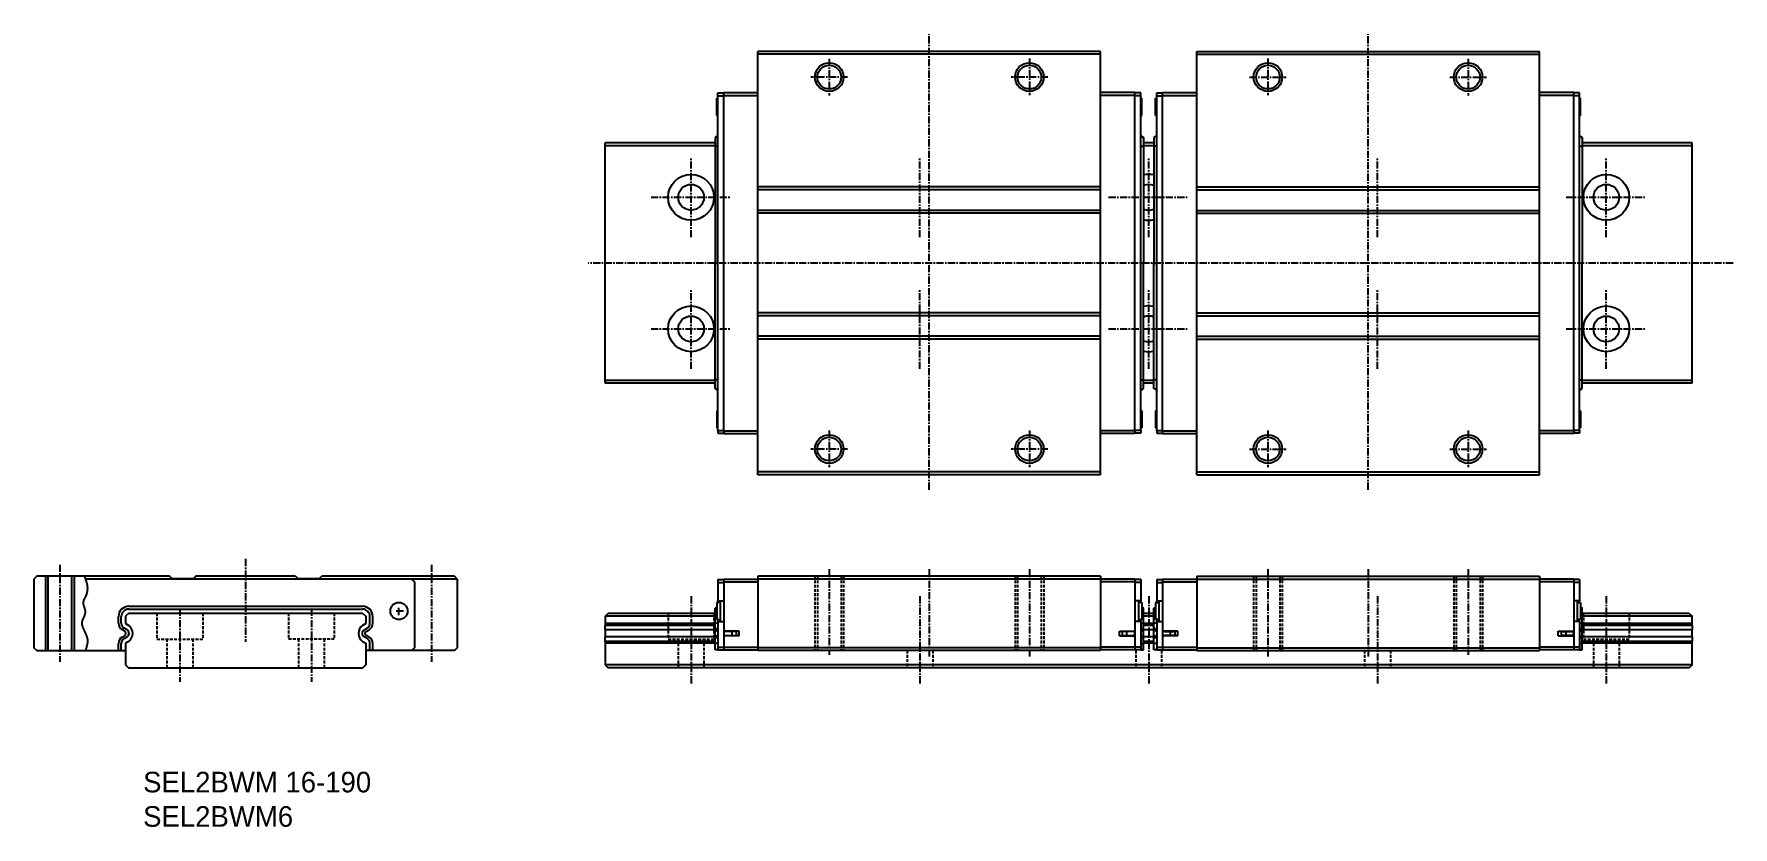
# Model space of a CAD drawing. Extents: x -10 to 287, y -1 to 137.
import ezdxf

# ---------------------------------------------------------------- set-up
doc = ezdxf.new("R2010")
doc.units = 0
doc.linetypes.add('CENTER', pattern=[2, 1.25, -0.25, 0.25, -0.25])
doc.linetypes.add('DASHED', pattern=[0.75, 0.5, -0.25])
doc.layers.get('0').update_dxf_attribs({"linetype": 'CONTINUOUS'})
doc.layers.add('CENTER', color=1, linetype='CENTER')

msp = doc.modelspace()

# ---------------------------------------------------------------- linework, layer by layer
at = {"color": 7, "linetype": 'CONTINUOUS'}
for p, q in [((116.7, 60.21), (116.7, 134.21)), ((176.6, 134.21), (116.7, 134.21)), ((176.6, 133.71), (116.7, 133.71)), ((176.6, 60.21), (176.6, 134.21)), ((193.4, 134.21), (253.3, 134.21)), ((193.4, 60.21), (193.4, 134.21)), ((193.4, 133.71), (253.3, 133.71)), ((253.3, 60.21), (253.3, 134.21)), ((109.5, 123.01), (109.5, 126.01)), ((109.7, 126.01), (109.5, 126.01)), ((109.7, 126.46), (109.7, 126.96)), ((109.7, 126.96), (110.7, 126.96)), ((109.7, 67.96), (109.7, 126.46)), ((109.7, 126.46), (110.7, 126.46)), ((110.7, 127.01), (116.7, 127.01)), ((110.7, 126.51), (110.7, 127.01)), ((110.7, 67.91), (110.7, 126.51)), ((110.7, 126.51), (116.7, 126.51)), ((182.6, 127.01), (176.6, 127.01)), ((182.6, 126.51), (176.6, 126.51)), ((182.6, 126.51), (182.6, 127.01)), ((183.6, 126.96), (182.6, 126.96)), ((182.6, 67.91), (182.6, 126.51)), ((183.6, 126.46), (182.6, 126.46)), ((183.6, 126.46), (183.6, 126.96)), ((183.6, 67.96), (183.6, 126.46)), ((183.8, 126.01), (183.6, 126.01)), ((183.8, 123.01), (183.8, 126.01)), ((186.2, 123.01), (186.2, 126.01)), ((186.2, 126.01), (186.4, 126.01)), ((186.4, 126.46), (186.4, 126.96)), ((186.4, 126.96), (187.4, 126.96)), ((186.4, 67.96), (186.4, 126.46)), ((186.4, 126.46), (187.4, 126.46)), ((187.4, 126.51), (187.4, 127.01)), ((187.4, 127.01), (193.4, 127.01)), ((187.4, 67.91), (187.4, 126.51)), ((187.4, 126.51), (193.4, 126.51)), ((259.3, 127.01), (253.3, 127.01)), ((259.3, 126.51), (253.3, 126.51)), ((259.3, 126.51), (259.3, 127.01)), ((260.3, 126.96), (259.3, 126.96)), ((259.3, 67.91), (259.3, 126.51)), ((260.3, 126.46), (259.3, 126.46)), ((260.3, 126.46), (260.3, 126.96)), ((260.3, 67.96), (260.3, 126.46)), ((260.3, 126.01), (260.5, 126.01)), ((260.5, 123.01), (260.5, 126.01)), ((109.5, 123.01), (109.7, 123.01)), ((183.6, 123.01), (183.8, 123.01)), ((186.4, 123.01), (186.2, 123.01)), ((260.5, 123.01), (260.3, 123.01)), ((109.7, 119.44), (109.2, 119.14)), ((109.2, 119.14), (109.2, 117.64)), ((183.6, 119.44), (184.1, 119.14)), ((184.1, 119.14), (184.1, 117.64)), ((186.4, 119.44), (185.9, 119.14)), ((185.9, 119.14), (185.9, 117.64)), ((260.3, 119.44), (260.8, 119.14)), ((260.8, 119.14), (260.8, 117.64)), ((90, 117.71), (90, 118.21)), ((90, 76.21), (90, 118.21)), ((109.2, 118.21), (90, 118.21)), ((109.2, 117.71), (90, 117.71)), ((109.2, 117.64), (109.2, 97.21)), ((109.7, 117.64), (109.2, 117.64)), ((183.6, 117.64), (184.1, 117.64)), ((185.9, 118.21), (184.1, 118.21)), ((185.9, 117.71), (184.1, 117.71)), ((184.1, 117.64), (184.1, 97.21)), ((185.9, 117.64), (185.9, 97.21)), ((186.4, 117.64), (185.9, 117.64)), ((260.3, 117.64), (260.8, 117.64)), ((280, 118.21), (260.8, 118.21)), ((280, 117.71), (260.8, 117.71)), ((260.8, 117.64), (260.8, 97.21)), ((280, 76.21), (280, 118.21)), ((176.6, 110.51), (116.7, 110.51)), ((176.6, 110.01), (116.7, 110.01)), ((193.4, 110.51), (253.3, 110.51)), ((193.4, 110.01), (253.3, 110.01)), ((176.6, 106.41), (116.7, 106.41)), ((176.6, 105.91), (116.7, 105.91)), ((193.4, 106.41), (253.3, 106.41)), ((193.4, 105.91), (253.3, 105.91)), ((109.2, 76.78), (109.2, 97.21)), ((109.2, 97.21), (109.7, 97.21)), ((184.1, 97.21), (183.6, 97.21)), ((184.1, 76.78), (184.1, 97.21)), ((185.9, 76.78), (185.9, 97.21)), ((185.9, 97.21), (186.4, 97.21)), ((260.8, 97.21), (260.3, 97.21)), ((260.8, 76.78), (260.8, 97.21)), ((176.6, 88.51), (116.7, 88.51)), ((176.6, 88.01), (116.7, 88.01)), ((193.4, 88.51), (253.3, 88.51)), ((193.4, 88.01), (253.3, 88.01)), ((176.6, 84.41), (116.7, 84.41)), ((176.6, 83.91), (116.7, 83.91)), ((193.4, 84.41), (253.3, 84.41)), ((193.4, 83.91), (253.3, 83.91)), ((90, 76.71), (90, 76.21)), ((109.2, 76.71), (90, 76.71)), ((109.2, 76.21), (90, 76.21)), ((109.7, 76.78), (109.2, 76.78)), ((109.2, 75.28), (109.2, 76.78)), ((109.7, 74.98), (109.2, 75.28)), ((183.6, 76.78), (184.1, 76.78)), ((183.6, 74.98), (184.1, 75.28)), ((184.1, 75.28), (184.1, 76.78)), ((185.9, 76.71), (184.1, 76.71)), ((185.9, 76.21), (184.1, 76.21)), ((185.9, 75.28), (185.9, 76.78)), ((186.4, 76.78), (185.9, 76.78)), ((186.4, 74.98), (185.9, 75.28)), ((260.3, 76.78), (260.8, 76.78)), ((260.3, 74.98), (260.8, 75.28)), ((260.8, 75.28), (260.8, 76.78)), ((280, 76.71), (260.8, 76.71)), ((280, 76.21), (260.8, 76.21)), ((280, 76.21), (280, 76.71)), ((109.7, 71.41), (109.5, 71.41)), ((109.5, 71.41), (109.5, 68.41)), ((183.8, 71.41), (183.6, 71.41)), ((183.8, 71.41), (183.8, 68.41)), ((186.2, 71.41), (186.2, 68.41)), ((186.2, 71.41), (186.4, 71.41)), ((260.3, 71.41), (260.5, 71.41)), ((260.5, 71.41), (260.5, 68.41)), ((109.5, 68.41), (109.7, 68.41)), ((183.6, 68.41), (183.8, 68.41)), ((186.4, 68.41), (186.2, 68.41)), ((260.5, 68.41), (260.3, 68.41)), ((109.7, 67.96), (109.7, 67.46)), ((109.7, 67.96), (110.7, 67.96)), ((109.7, 67.46), (110.7, 67.46)), ((110.7, 67.91), (116.7, 67.91)), ((110.7, 67.91), (110.7, 67.41)), ((110.7, 67.41), (116.7, 67.41)), ((182.6, 67.91), (176.6, 67.91)), ((182.6, 67.41), (176.6, 67.41)), ((183.6, 67.96), (182.6, 67.96)), ((182.6, 67.91), (182.6, 67.41)), ((183.6, 67.46), (182.6, 67.46)), ((183.6, 67.96), (183.6, 67.46)), ((186.4, 67.96), (186.4, 67.46)), ((186.4, 67.96), (187.4, 67.96)), ((186.4, 67.46), (187.4, 67.46)), ((187.4, 67.91), (193.4, 67.91)), ((187.4, 67.91), (187.4, 67.41)), ((187.4, 67.41), (193.4, 67.41)), ((259.3, 67.91), (253.3, 67.91)), ((259.3, 67.41), (253.3, 67.41)), ((260.3, 67.96), (259.3, 67.96)), ((259.3, 67.91), (259.3, 67.41)), ((260.3, 67.46), (259.3, 67.46)), ((260.3, 67.96), (260.3, 67.46)), ((176.6, 60.71), (116.7, 60.71)), ((176.6, 60.21), (116.7, 60.21)), ((193.4, 60.71), (253.3, 60.71)), ((193.4, 60.21), (253.3, 60.21)), ((-9.37, 42.5), (-9.87, 42)), ((-9.87, 42), (-9.87, 30)), ((13.83, 42.5), (-9.37, 42.5)), ((-7.44, 42.5), (-7.44, 29.5)), ((-3.3, 42.5), (-3.3, 29.5)), ((64.13, 42), (-0.89, 42)), ((14.33, 42.05), (13.83, 42.5)), ((17.93, 42.05), (14.33, 42.05)), ((18.43, 42.5), (17.93, 42.05)), ((35.83, 42.5), (18.43, 42.5)), ((35.83, 42.5), (36.33, 42.05)), ((39.93, 42.05), (36.33, 42.05)), ((39.93, 42.05), (40.43, 42.5)), ((63.63, 42.5), (40.43, 42.5)), ((56.13, 42), (56.63, 41.5)), ((63.63, 42.5), (64.13, 42)), ((64.13, 42), (64.13, 30)), ((109.7, 41.9), (109.7, 41.4)), ((109.7, 41.9), (110.7, 41.9)), ((110.7, 42), (116.7, 42)), ((110.7, 42), (110.7, 41.5)), ((176.6, 42.5), (116.7, 42.5)), ((116.7, 42.5), (116.7, 42)), ((176.6, 42), (116.7, 42)), ((116.7, 42), (116.7, 30)), ((176.6, 42.5), (176.6, 42)), ((176.6, 42), (176.6, 30)), ((182.6, 42), (176.6, 42)), ((182.6, 42), (182.6, 41.5)), ((183.6, 41.9), (182.6, 41.9)), ((183.6, 41.9), (183.6, 41.4)), ((186.4, 41.9), (186.4, 41.4)), ((186.4, 41.9), (187.4, 41.9)), ((187.4, 42), (193.4, 42)), ((187.4, 42), (187.4, 41.5)), ((193.4, 42.5), (253.3, 42.5)), ((193.4, 42.5), (193.4, 42)), ((193.4, 42), (253.3, 42)), ((193.4, 42), (193.4, 30)), ((253.3, 42.5), (253.3, 42)), ((253.3, 42), (253.3, 30)), ((259.3, 42), (253.3, 42)), ((259.3, 42), (259.3, 41.5)), ((260.3, 41.9), (259.3, 41.9)), ((260.3, 41.9), (260.3, 41.4)), ((56.63, 41.5), (56.63, 30)), ((109.7, 41.4), (109.7, 38.2)), ((109.7, 41.4), (110.7, 41.4)), ((110.7, 41.5), (116.7, 41.5)), ((110.7, 41.5), (110.7, 32.9)), ((182.6, 41.5), (176.6, 41.5)), ((182.6, 41.5), (182.6, 32.9)), ((183.6, 41.4), (182.6, 41.4)), ((183.6, 41.4), (183.6, 38.2)), ((186.4, 41.4), (186.4, 38.2)), ((186.4, 41.4), (187.4, 41.4)), ((187.4, 41.5), (187.4, 32.9)), ((187.4, 41.5), (193.4, 41.5)), ((259.3, 41.5), (253.3, 41.5)), ((259.3, 41.5), (259.3, 32.9)), ((260.3, 41.4), (259.3, 41.4)), ((260.3, 41.4), (260.3, 38.2)), ((6.63, 36), (6.13, 35.5)), ((47.63, 36), (6.63, 36)), ((6.7, 37.23), (47.56, 37.23)), ((6.7, 36.73), (47.56, 36.73)), ((47.63, 36), (48.13, 35.5)), ((90.5, 36), (90, 35.5)), ((109.2, 36), (90.5, 36)), ((109.5, 37.11), (109.2, 36.93)), ((109.2, 35.43), (109.2, 36.93)), ((110.1, 37.9), (109.5, 37.9)), ((109.5, 37.9), (109.5, 34.9)), ((109.7, 37.9), (109.7, 38.2)), ((109.7, 38.2), (110.7, 38.2)), ((110.1, 38.2), (110.1, 34.6)), ((183.6, 38.2), (182.6, 38.2)), ((183.2, 38.2), (183.2, 34.6)), ((183.8, 37.9), (183.2, 37.9)), ((183.6, 37.9), (183.6, 38.2)), ((183.8, 37.9), (183.8, 34.9)), ((183.8, 37.11), (184.1, 36.93)), ((184.1, 35.43), (184.1, 36.93)), ((185.9, 36), (184.1, 36)), ((186.2, 37.11), (185.9, 36.93)), ((185.9, 35.43), (185.9, 36.93)), ((186.2, 37.9), (186.2, 34.9)), ((186.2, 37.9), (186.8, 37.9)), ((186.4, 37.9), (186.4, 38.2)), ((186.4, 38.2), (187.4, 38.2)), ((186.8, 38.2), (186.8, 34.6)), ((260.3, 38.2), (259.3, 38.2)), ((259.9, 38.2), (259.9, 34.6)), ((259.9, 37.9), (260.5, 37.9)), ((260.3, 37.9), (260.3, 38.2)), ((260.5, 37.9), (260.5, 34.9)), ((260.5, 37.11), (260.8, 36.93)), ((260.8, 35.43), (260.8, 36.93)), ((279.5, 36), (260.8, 36)), ((279.5, 36), (280, 35.5)), ((4.9, 34.26), (4.9, 35.43)), ((5.4, 34.26), (5.4, 35.43)), ((6.06, 32.85), (5.55, 33.14)), ((6.41, 33.11), (5.9, 33.4)), ((6.13, 35.5), (6.13, 34.22)), ((6.13, 34.22), (6.69, 33.9)), ((48.13, 34.22), (47.57, 33.9)), ((47.85, 33.11), (48.36, 33.4)), ((48.13, 35.5), (48.13, 34.22)), ((48.2, 32.85), (48.71, 33.14)), ((48.86, 34.26), (48.86, 35.43)), ((49.36, 34.26), (49.36, 35.43)), ((109.2, 35.5), (90, 35.5)), ((90, 35.5), (90, 34.22)), ((109.2, 34.22), (90, 34.22)), ((90, 34.22), (90, 33.9)), ((90, 33.1), (90, 33.9)), ((109.2, 33.9), (90, 33.9)), ((109.2, 33.1), (90, 33.1)), ((90, 33.1), (90, 31.9)), ((109.5, 35.43), (109.2, 35.43)), ((109.2, 34.26), (109.2, 35.43)), ((109.7, 34.26), (109.2, 34.26)), ((109.2, 33.4), (109.2, 34.26)), ((109.2, 33.11), (109.2, 33.4)), ((109.7, 33.14), (109.2, 33.4)), ((109.2, 31.89), (109.2, 33.11)), ((109.7, 32.85), (109.2, 33.11)), ((109.5, 34.9), (110.1, 34.9)), ((109.7, 34.6), (109.7, 34.9)), ((109.7, 34.6), (109.7, 30.1)), ((109.7, 34.6), (110.7, 34.6)), ((113.4, 32.9), (110.7, 32.9)), ((110.7, 32.9), (110.7, 32.1)), ((112.1, 32.85), (111.05, 32.85)), ((111.5, 32.85), (111.5, 32.9)), ((111.96, 32.85), (111.96, 32.9)), ((112.1, 32.85), (112.1, 32.15)), ((112.9, 32.85), (112.1, 32.85)), ((112.9, 32.85), (112.9, 32.15)), ((113.4, 32.1), (113.4, 32.9)), ((179.9, 32.1), (179.9, 32.9)), ((179.9, 32.9), (182.6, 32.9)), ((181.2, 32.85), (180.4, 32.85)), ((180.4, 32.15), (180.4, 32.85)), ((181.2, 32.15), (181.2, 32.85)), ((182.25, 32.85), (181.2, 32.85)), ((181.34, 32.85), (181.34, 32.9)), ((181.8, 32.85), (181.8, 32.9)), ((183.6, 34.6), (182.6, 34.6)), ((182.6, 32.9), (182.6, 32.1)), ((183.2, 34.9), (183.8, 34.9)), ((183.6, 34.6), (183.6, 34.9)), ((183.6, 34.6), (183.6, 30.1)), ((183.6, 34.26), (184.1, 34.26)), ((183.6, 33.14), (184.1, 33.4)), ((183.6, 32.85), (184.1, 33.11)), ((183.8, 35.43), (184.1, 35.43)), ((185.9, 35.5), (184.1, 35.5)), ((184.1, 34.26), (184.1, 35.43)), ((184.1, 33.4), (184.1, 34.26)), ((185.9, 34.22), (184.1, 34.22)), ((185.9, 33.9), (184.1, 33.9)), ((184.1, 33.11), (184.1, 33.4)), ((184.1, 31.89), (184.1, 33.11)), ((185.9, 33.1), (184.1, 33.1)), ((185.9, 34.26), (185.9, 35.43)), ((186.2, 35.43), (185.9, 35.43)), ((185.9, 33.4), (185.9, 34.26)), ((186.4, 34.26), (185.9, 34.26)), ((185.9, 33.11), (185.9, 33.4)), ((186.4, 33.14), (185.9, 33.4)), ((185.9, 31.89), (185.9, 33.11)), ((186.4, 32.85), (185.9, 33.11)), ((186.8, 34.9), (186.2, 34.9)), ((186.4, 34.6), (186.4, 34.9)), ((186.4, 34.6), (186.4, 30.1)), ((186.4, 34.6), (187.4, 34.6)), ((190.1, 32.9), (187.4, 32.9)), ((187.4, 32.9), (187.4, 32.1)), ((187.75, 32.85), (188.8, 32.85)), ((188.2, 32.85), (188.2, 32.9)), ((188.66, 32.85), (188.66, 32.9)), ((188.8, 32.85), (189.6, 32.85)), ((188.8, 32.15), (188.8, 32.85)), ((189.6, 32.15), (189.6, 32.85)), ((190.1, 32.1), (190.1, 32.9)), ((256.6, 32.9), (259.3, 32.9)), ((256.6, 32.1), (256.6, 32.9)), ((257.1, 32.85), (257.9, 32.85)), ((257.1, 32.85), (257.1, 32.15)), ((257.9, 32.85), (258.95, 32.85)), ((257.9, 32.85), (257.9, 32.15)), ((258.04, 32.85), (258.04, 32.9)), ((258.5, 32.85), (258.5, 32.9)), ((260.3, 34.6), (259.3, 34.6)), ((259.3, 32.9), (259.3, 32.1)), ((260.5, 34.9), (259.9, 34.9)), ((260.3, 34.6), (260.3, 34.9)), ((260.3, 34.6), (260.3, 30.1)), ((260.3, 34.26), (260.8, 34.26)), ((260.3, 33.14), (260.8, 33.4)), ((260.3, 32.85), (260.8, 33.11)), ((260.5, 35.43), (260.8, 35.43)), ((280, 35.5), (260.8, 35.5)), ((260.8, 34.26), (260.8, 35.43)), ((260.8, 33.4), (260.8, 34.26)), ((280, 34.22), (260.8, 34.22)), ((280, 33.9), (260.8, 33.9)), ((260.8, 33.11), (260.8, 33.4)), ((260.8, 31.89), (260.8, 33.11)), ((280, 33.1), (260.8, 33.1)), ((280, 34.22), (280, 35.5)), ((280, 33.9), (280, 34.22)), ((280, 33.9), (280, 33.1)), ((280, 31.9), (280, 33.1)), ((-9.87, 30), (-9.37, 29.5)), ((4.9, 29.5), (4.9, 30.74)), ((5.4, 29.5), (5.4, 30.74)), ((5.55, 31.86), (6.06, 32.15)), ((5.9, 31.6), (6.41, 31.89)), ((6.69, 31.1), (6.13, 30.78)), ((6.13, 30.78), (6.13, 27)), ((47.57, 31.1), (48.13, 30.78)), ((48.36, 31.6), (47.85, 31.89)), ((48.13, 30.78), (48.13, 27)), ((48.71, 31.86), (48.2, 32.15)), ((48.86, 29.5), (48.86, 30.74)), ((49.36, 29.5), (49.36, 30.74)), ((56.63, 30), (56.13, 29.5)), ((64.13, 30), (63.63, 29.5)), ((109.2, 31.9), (90, 31.9)), ((90, 31.1), (90, 31.9)), ((109.2, 31.1), (90, 31.1)), ((90, 31.1), (90, 30.78)), ((109.2, 30.78), (90, 30.78)), ((90, 30.78), (90, 27)), ((109.7, 32.15), (109.2, 31.89)), ((109.2, 31.6), (109.2, 31.89)), ((109.7, 31.86), (109.2, 31.6)), ((109.2, 30.74), (109.2, 31.6)), ((109.2, 29.6), (109.2, 30.74)), ((109.7, 30.74), (109.2, 30.74)), ((109.7, 30.1), (110.7, 30.1)), ((109.7, 30.1), (109.7, 29.6)), ((113.4, 32.1), (110.7, 32.1)), ((110.7, 32.1), (110.7, 30.1)), ((110.7, 30.1), (116.7, 30.1)), ((110.7, 30.1), (110.7, 29.6)), ((111.05, 32.15), (112.1, 32.15)), ((111.5, 32.1), (111.5, 32.15)), ((111.96, 32.1), (111.96, 32.15)), ((112.1, 32.15), (112.9, 32.15)), ((176.6, 30), (116.7, 30)), ((116.7, 30), (116.7, 29.5)), ((182.6, 30.1), (176.6, 30.1)), ((176.6, 30), (176.6, 29.5)), ((179.9, 32.1), (182.6, 32.1)), ((180.4, 32.15), (181.2, 32.15)), ((181.2, 32.15), (182.25, 32.15)), ((181.34, 32.1), (181.34, 32.15)), ((181.8, 32.1), (181.8, 32.15)), ((182.6, 32.1), (182.6, 30.1)), ((182.6, 30.1), (182.6, 29.6)), ((183.6, 30.1), (182.6, 30.1)), ((183.6, 32.15), (184.1, 31.89)), ((183.6, 31.86), (184.1, 31.6)), ((183.6, 30.74), (184.1, 30.74)), ((183.6, 30.1), (183.6, 29.6)), ((185.9, 31.9), (184.1, 31.9)), ((184.1, 31.6), (184.1, 31.89)), ((184.1, 30.74), (184.1, 31.6)), ((185.9, 31.1), (184.1, 31.1)), ((185.9, 30.78), (184.1, 30.78)), ((184.1, 29.6), (184.1, 30.74)), ((186.4, 32.15), (185.9, 31.89)), ((185.9, 31.6), (185.9, 31.89)), ((186.4, 31.86), (185.9, 31.6)), ((185.9, 30.74), (185.9, 31.6)), ((185.9, 29.6), (185.9, 30.74)), ((186.4, 30.74), (185.9, 30.74)), ((186.4, 30.1), (186.4, 29.6)), ((186.4, 30.1), (187.4, 30.1)), ((190.1, 32.1), (187.4, 32.1)), ((187.4, 32.1), (187.4, 30.1)), ((187.4, 30.1), (193.4, 30.1)), ((187.4, 30.1), (187.4, 29.6)), ((188.8, 32.15), (187.75, 32.15)), ((188.2, 32.1), (188.2, 32.15)), ((188.66, 32.1), (188.66, 32.15)), ((189.6, 32.15), (188.8, 32.15)), ((193.4, 30), (253.3, 30)), ((193.4, 30), (193.4, 29.5)), ((259.3, 30.1), (253.3, 30.1)), ((253.3, 30), (253.3, 29.5)), ((256.6, 32.1), (259.3, 32.1)), ((257.9, 32.15), (257.1, 32.15)), ((258.95, 32.15), (257.9, 32.15)), ((258.04, 32.1), (258.04, 32.15)), ((258.5, 32.1), (258.5, 32.15)), ((259.3, 32.1), (259.3, 30.1)), ((259.3, 30.1), (259.3, 29.6)), ((260.3, 30.1), (259.3, 30.1)), ((260.3, 32.15), (260.8, 31.89)), ((260.3, 31.86), (260.8, 31.6)), ((260.3, 30.74), (260.8, 30.74)), ((260.3, 30.1), (260.3, 29.6)), ((280, 31.9), (260.8, 31.9)), ((260.8, 31.6), (260.8, 31.89)), ((260.8, 30.74), (260.8, 31.6)), ((280, 31.1), (260.8, 31.1)), ((280, 30.78), (260.8, 30.78)), ((260.8, 29.6), (260.8, 30.74)), ((280, 31.9), (280, 31.1)), ((280, 30.78), (280, 31.1)), ((280, 27), (280, 30.78)), ((-9.37, 29.5), (6.13, 29.5)), ((6.13, 27), (6.63, 26.5)), ((48.13, 27), (47.63, 26.5)), ((63.63, 29.5), (48.13, 29.5)), ((280, 27), (90, 27)), ((90, 27), (90.5, 26.5)), ((109.7, 29.6), (109.2, 29.6)), ((109.7, 29.6), (110.7, 29.6)), ((110.7, 29.6), (116.7, 29.6)), ((176.6, 29.5), (116.7, 29.5)), ((182.6, 29.6), (176.6, 29.6)), ((183.6, 29.6), (182.6, 29.6)), ((183.6, 29.6), (184.1, 29.6)), ((186.4, 29.6), (185.9, 29.6)), ((186.4, 29.6), (187.4, 29.6)), ((187.4, 29.6), (193.4, 29.6)), ((193.4, 29.5), (253.3, 29.5)), ((259.3, 29.6), (253.3, 29.6)), ((260.3, 29.6), (259.3, 29.6)), ((260.3, 29.6), (260.8, 29.6)), ((280, 27), (279.5, 26.5)), ((6.63, 26.5), (47.63, 26.5)), ((279.5, 26.5), (90.5, 26.5))]:
    msp.add_line(p, q, dxfattribs=at)
at = {"color": 3, "linetype": 'CONTINUOUS'}
for p, q in [((-7.87, 42.5), (-7.87, 29.5)), ((-2.87, 42.5), (-2.87, 29.5))]:
    msp.add_line(p, q, dxfattribs=at)
at = {"color": 3, "linetype": 'DASHED'}
for p, q in [((126.65, 42.5), (126.65, 29.5)), ((127.08, 42.5), (127.08, 29.5)), ((131.22, 42.5), (131.22, 29.5)), ((131.65, 42.5), (131.65, 29.5)), ((161.65, 42.5), (161.65, 29.5)), ((162.08, 42.5), (162.08, 29.5)), ((166.22, 42.5), (166.22, 29.5)), ((166.65, 42.5), (166.65, 29.5)), ((203.35, 42.5), (203.35, 29.5)), ((203.78, 42.5), (203.78, 29.5)), ((207.92, 42.5), (207.92, 29.5)), ((208.35, 42.5), (208.35, 29.5)), ((238.35, 42.5), (238.35, 29.5)), ((238.78, 42.5), (238.78, 29.5)), ((242.92, 42.5), (242.92, 29.5)), ((243.35, 42.5), (243.35, 29.5)), ((11.63, 36), (11.63, 31.5)), ((19.63, 36), (19.63, 31.5)), ((34.63, 36), (34.63, 31.5)), ((42.63, 36), (42.63, 31.5)), ((101, 36), (101, 31.5)), ((109, 36), (109, 31.5)), ((261, 36), (261, 31.5)), ((269, 36), (269, 31.5)), ((11.63, 31.5), (19.63, 31.5)), ((13.38, 31.5), (13.38, 26.5)), ((17.88, 31.5), (17.88, 26.5)), ((42.63, 31.5), (34.63, 31.5)), ((36.38, 31.5), (36.38, 26.5)), ((40.88, 31.5), (40.88, 26.5)), ((101, 31.5), (109, 31.5)), ((102.75, 31.5), (102.75, 26.5)), ((107.25, 31.5), (107.25, 26.5)), ((261, 31.5), (269, 31.5)), ((262.75, 31.5), (262.75, 26.5)), ((267.25, 31.5), (267.25, 26.5)), ((142.75, 29.5), (142.75, 26.5)), ((147.25, 29.5), (147.25, 26.5)), ((182.75, 29.5), (182.75, 26.5)), ((187.25, 29.5), (187.25, 26.5)), ((222.75, 29.5), (222.75, 26.5)), ((227.25, 29.5), (227.25, 26.5))]:
    msp.add_line(p, q, dxfattribs=at)
at = {"color": 3}
msp.add_polyline3d([(-1.07, 42.5, 0), (-1.06, 42.47, 0), (-1.05, 42.43, 0), (-1.04, 42.4, 0), (-1.02, 42.37, 0), (-1.01, 42.33, 0), (-1, 42.3, 0), (-0.98, 42.27, 0), (-0.97, 42.23, 0), (-0.96, 42.2, 0), (-0.95, 42.17, 0), (-0.93, 42.13, 0), (-0.92, 42.1, 0), (-0.91, 42.07, 0), (-0.9, 42.03, 0), (-0.89, 42, 0), (-0.87, 41.97, 0), (-0.86, 41.93, 0), (-0.85, 41.9, 0), (-0.84, 41.87, 0), (-0.83, 41.83, 0), (-0.82, 41.8, 0), (-0.8, 41.77, 0), (-0.79, 41.73, 0), (-0.78, 41.7, 0), (-0.77, 41.66, 0), (-0.76, 41.63, 0), (-0.75, 41.6, 0), (-0.74, 41.56, 0), (-0.73, 41.53, 0), (-0.72, 41.5, 0), (-0.71, 41.46, 0), (-0.7, 41.43, 0), (-0.69, 41.39, 0), (-0.68, 41.36, 0), (-0.67, 41.33, 0), (-0.66, 41.29, 0), (-0.66, 41.26, 0), (-0.65, 41.22, 0), (-0.64, 41.19, 0), (-0.63, 41.15, 0), (-0.63, 41.12, 0), (-0.62, 41.09, 0), (-0.61, 41.05, 0), (-0.6, 41.02, 0), (-0.6, 40.98, 0), (-0.59, 40.95, 0), (-0.59, 40.91, 0), (-0.58, 40.88, 0), (-0.58, 40.84, 0), (-0.57, 40.81, 0), (-0.57, 40.77, 0), (-0.56, 40.74, 0), (-0.56, 40.7, 0), (-0.56, 40.67, 0), (-0.55, 40.63, 0), (-0.55, 40.6, 0), (-0.55, 40.56, 0), (-0.55, 40.53, 0), (-0.55, 40.49, 0), (-0.54, 40.46, 0), (-0.54, 40.42, 0), (-0.54, 40.39, 0), (-0.54, 40.35, 0), (-0.54, 40.32, 0), (-0.54, 40.28, 0), (-0.54, 40.25, 0), (-0.55, 40.21, 0), (-0.55, 40.18, 0), (-0.55, 40.14, 0), (-0.55, 40.11, 0), (-0.55, 40.07, 0), (-0.56, 40.03, 0), (-0.56, 40, 0), (-0.56, 39.96, 0), (-0.57, 39.93, 0), (-0.57, 39.89, 0), (-0.58, 39.86, 0), (-0.58, 39.82, 0), (-0.59, 39.79, 0), (-0.59, 39.75, 0), (-0.6, 39.72, 0), (-0.61, 39.68, 0), (-0.62, 39.65, 0), (-0.62, 39.61, 0), (-0.63, 39.58, 0), (-0.64, 39.54, 0), (-0.65, 39.51, 0), (-0.66, 39.47, 0), (-0.67, 39.44, 0), (-0.68, 39.4, 0), (-0.69, 39.37, 0), (-0.7, 39.33, 0), (-0.71, 39.3, 0), (-0.72, 39.27, 0), (-0.73, 39.23, 0), (-0.75, 39.2, 0), (-0.76, 39.16, 0), (-0.77, 39.13, 0), (-0.79, 39.1, 0), (-0.8, 39.06, 0), (-0.81, 39.03, 0), (-0.83, 39, 0), (-0.85, 38.96, 0), (-0.86, 38.93, 0), (-0.88, 38.9, 0), (-0.89, 38.86, 0), (-0.91, 38.83, 0), (-0.93, 38.8, 0), (-0.94, 38.76, 0), (-0.96, 38.73, 0), (-0.98, 38.7, 0), (-1, 38.67, 0), (-1.01, 38.63, 0), (-1.03, 38.6, 0), (-1.05, 38.57, 0), (-1.07, 38.54, 0), (-1.08, 38.51, 0), (-1.1, 38.47, 0), (-1.11, 38.44, 0), (-1.13, 38.41, 0), (-1.14, 38.38, 0), (-1.16, 38.34, 0), (-1.17, 38.31, 0), (-1.19, 38.28, 0), (-1.2, 38.25, 0), (-1.21, 38.22, 0), (-1.22, 38.18, 0), (-1.23, 38.15, 0), (-1.24, 38.12, 0), (-1.25, 38.09, 0), (-1.26, 38.05, 0), (-1.27, 38.02, 0), (-1.27, 37.99, 0), (-1.28, 37.96, 0), (-1.28, 37.92, 0), (-1.28, 37.89, 0), (-1.29, 37.86, 0), (-1.29, 37.82, 0), (-1.28, 37.79, 0), (-1.28, 37.76, 0), (-1.28, 37.72, 0), (-1.28, 37.69, 0), (-1.27, 37.66, 0), (-1.27, 37.62, 0), (-1.26, 37.59, 0), (-1.25, 37.56, 0), (-1.25, 37.52, 0), (-1.24, 37.49, 0), (-1.23, 37.45, 0), (-1.22, 37.42, 0), (-1.21, 37.38, 0), (-1.2, 37.35, 0), (-1.19, 37.32, 0), (-1.18, 37.28, 0), (-1.17, 37.25, 0), (-1.16, 37.21, 0), (-1.14, 37.18, 0), (-1.13, 37.14, 0), (-1.12, 37.11, 0), (-1.11, 37.07, 0), (-1.1, 37.04, 0), (-1.08, 37.01, 0), (-1.07, 36.97, 0), (-1.06, 36.94, 0), (-1.05, 36.9, 0), (-1.04, 36.87, 0), (-1.03, 36.83, 0), (-1.02, 36.8, 0), (-1.01, 36.76, 0), (-1, 36.73, 0), (-0.99, 36.69, 0), (-0.98, 36.66, 0), (-0.97, 36.62, 0), (-0.96, 36.59, 0), (-0.96, 36.55, 0), (-0.95, 36.52, 0), (-0.94, 36.48, 0), (-0.94, 36.44, 0), (-0.94, 36.41, 0), (-0.93, 36.37, 0), (-0.93, 36.34, 0), (-0.93, 36.3, 0), (-0.93, 36.27, 0), (-0.93, 36.23, 0), (-0.93, 36.2, 0), (-0.93, 36.16, 0), (-0.94, 36.13, 0), (-0.94, 36.09, 0), (-0.94, 36.06, 0), (-0.95, 36.02, 0), (-0.96, 35.99, 0), (-0.96, 35.95, 0), (-0.97, 35.92, 0), (-0.98, 35.88, 0), (-0.98, 35.85, 0), (-0.99, 35.82, 0), (-1, 35.78, 0), (-1.01, 35.75, 0), (-1.02, 35.71, 0), (-1.03, 35.68, 0), (-1.04, 35.64, 0), (-1.06, 35.61, 0), (-1.07, 35.57, 0), (-1.08, 35.54, 0), (-1.09, 35.51, 0), (-1.11, 35.47, 0), (-1.12, 35.44, 0), (-1.14, 35.41, 0), (-1.15, 35.37, 0), (-1.16, 35.34, 0), (-1.18, 35.31, 0), (-1.19, 35.27, 0), (-1.21, 35.24, 0), (-1.22, 35.21, 0), (-1.24, 35.17, 0), (-1.25, 35.14, 0), (-1.27, 35.11, 0), (-1.28, 35.07, 0), (-1.3, 35.04, 0), (-1.31, 35.01, 0), (-1.33, 34.97, 0), (-1.34, 34.94, 0), (-1.36, 34.91, 0), (-1.37, 34.88, 0), (-1.38, 34.84, 0), (-1.4, 34.81, 0), (-1.41, 34.78, 0), (-1.42, 34.74, 0), (-1.43, 34.71, 0), (-1.44, 34.68, 0), (-1.45, 34.64, 0), (-1.46, 34.61, 0), (-1.47, 34.58, 0), (-1.48, 34.54, 0), (-1.48, 34.51, 0), (-1.49, 34.48, 0), (-1.5, 34.44, 0), (-1.5, 34.41, 0), (-1.5, 34.38, 0), (-1.51, 34.34, 0), (-1.51, 34.31, 0), (-1.51, 34.27, 0), (-1.51, 34.24, 0), (-1.51, 34.21, 0), (-1.51, 34.17, 0), (-1.5, 34.14, 0), (-1.5, 34.1, 0), (-1.5, 34.07, 0), (-1.49, 34.03, 0), (-1.48, 34, 0), (-1.48, 33.96, 0), (-1.47, 33.93, 0), (-1.46, 33.89, 0), (-1.45, 33.86, 0), (-1.44, 33.83, 0), (-1.43, 33.79, 0), (-1.42, 33.76, 0), (-1.41, 33.72, 0), (-1.4, 33.69, 0), (-1.39, 33.65, 0), (-1.38, 33.62, 0), (-1.36, 33.58, 0), (-1.35, 33.55, 0), (-1.34, 33.52, 0), (-1.32, 33.48, 0), (-1.31, 33.45, 0), (-1.3, 33.41, 0), (-1.28, 33.38, 0), (-1.27, 33.34, 0), (-1.25, 33.31, 0), (-1.24, 33.28, 0), (-1.23, 33.24, 0), (-1.21, 33.21, 0), (-1.2, 33.18, 0), (-1.18, 33.14, 0), (-1.17, 33.11, 0), (-1.15, 33.08, 0), (-1.13, 33.04, 0), (-1.12, 33.01, 0), (-1.1, 32.98, 0), (-1.09, 32.94, 0), (-1.07, 32.91, 0), (-1.06, 32.88, 0), (-1.04, 32.85, 0), (-1.03, 32.81, 0), (-1.01, 32.78, 0), (-0.99, 32.75, 0), (-0.98, 32.71, 0), (-0.96, 32.68, 0), (-0.95, 32.65, 0), (-0.93, 32.62, 0), (-0.92, 32.58, 0), (-0.9, 32.55, 0), (-0.89, 32.52, 0), (-0.87, 32.49, 0), (-0.86, 32.45, 0), (-0.84, 32.42, 0), (-0.83, 32.39, 0), (-0.81, 32.36, 0), (-0.8, 32.32, 0), (-0.79, 32.29, 0), (-0.77, 32.26, 0), (-0.76, 32.23, 0), (-0.75, 32.19, 0), (-0.73, 32.16, 0), (-0.72, 32.13, 0), (-0.71, 32.1, 0), (-0.7, 32.06, 0), (-0.68, 32.03, 0), (-0.67, 32, 0), (-0.66, 31.97, 0), (-0.65, 31.93, 0), (-0.64, 31.9, 0), (-0.63, 31.87, 0), (-0.62, 31.84, 0), (-0.61, 31.8, 0), (-0.6, 31.77, 0), (-0.59, 31.74, 0), (-0.58, 31.7, 0), (-0.58, 31.67, 0), (-0.57, 31.64, 0), (-0.56, 31.6, 0), (-0.56, 31.57, 0), (-0.55, 31.54, 0), (-0.55, 31.51, 0), (-0.54, 31.47, 0), (-0.54, 31.44, 0), (-0.53, 31.41, 0), (-0.53, 31.37, 0), (-0.53, 31.34, 0), (-0.52, 31.3, 0), (-0.52, 31.27, 0), (-0.52, 31.24, 0), (-0.52, 31.2, 0), (-0.52, 31.17, 0), (-0.52, 31.14, 0), (-0.52, 31.1, 0), (-0.52, 31.07, 0), (-0.52, 31.03, 0), (-0.53, 31, 0), (-0.53, 30.97, 0), (-0.53, 30.93, 0), (-0.53, 30.9, 0), (-0.54, 30.86, 0), (-0.54, 30.83, 0), (-0.55, 30.79, 0), (-0.55, 30.76, 0), (-0.56, 30.73, 0), (-0.56, 30.69, 0), (-0.57, 30.66, 0), (-0.57, 30.62, 0), (-0.58, 30.59, 0), (-0.59, 30.55, 0), (-0.59, 30.52, 0), (-0.6, 30.48, 0), (-0.61, 30.45, 0), (-0.62, 30.41, 0), (-0.62, 30.38, 0), (-0.63, 30.34, 0), (-0.64, 30.31, 0), (-0.65, 30.27, 0), (-0.66, 30.24, 0), (-0.67, 30.2, 0), (-0.68, 30.17, 0), (-0.69, 30.13, 0), (-0.7, 30.1, 0), (-0.71, 30.06, 0), (-0.72, 30.03, 0), (-0.73, 29.99, 0), (-0.74, 29.96, 0), (-0.75, 29.92, 0), (-0.76, 29.89, 0), (-0.77, 29.85, 0), (-0.78, 29.82, 0), (-0.79, 29.78, 0), (-0.81, 29.75, 0), (-0.82, 29.71, 0), (-0.83, 29.68, 0), (-0.84, 29.64, 0), (-0.85, 29.61, 0), (-0.86, 29.57, 0), (-0.87, 29.54, 0), (-0.89, 29.5, 0)], dxfattribs=at)
at = {"color": 3, "linetype": 'CONTINUOUS'}
for centre in [(129.15, 129.71), (164.15, 129.71), (205.85, 129.71), (240.85, 129.71), (129.15, 64.71), (164.15, 64.71), (205.85, 64.71), (240.85, 64.71)]:
    msp.add_circle(centre, 2.5, dxfattribs=at)
at = {"color": 7, "linetype": 'CONTINUOUS'}
for centre, radius in [((129.15, 129.71), 2.07), ((164.15, 129.71), 2.07), ((205.85, 129.71), 2.07), ((240.85, 129.71), 2.07), ((105, 108.71), 4), ((105, 108.71), 2.25), ((265, 108.71), 4), ((265, 108.71), 2.25), ((105, 85.71), 4), ((265, 85.71), 4), ((105, 85.71), 2.25), ((265, 85.71), 2.25), ((129.15, 64.71), 2.07), ((164.15, 64.71), 2.07), ((205.85, 64.71), 2.07), ((240.85, 64.71), 2.07), ((53.93, 36.4), 1.5)]:
    msp.add_circle(centre, radius, dxfattribs=at)
for centre, radius, start, end in [((185, 108.71), 4, 76.9971, 103.0029), ((185, 108.71), 2.25, 66.4218, 113.5782), ((185, 108.71), 2.25, 246.4218, 293.5782), ((185, 108.71), 4, 256.9971, 283.0029), ((185, 85.71), 4, 76.9971, 103.0029), ((185, 85.71), 2.25, 66.4218, 113.5782), ((185, 85.71), 2.25, 246.4218, 293.5782), ((185, 85.71), 4, 256.9971, 283.0029), ((6.7, 35.43), 1.8, 90.0008, 179.9992), ((6.7, 35.43), 1.3, 90.0008, 179.9992), ((47.56, 35.43), 1.8, 0.0008, 89.9992), ((47.56, 35.43), 1.3, 0.0008, 89.9992), ((6.2, 34.26), 1.3, 180, 240), ((6.4, 34.26), 1, 180, 240), ((5.68, 32.5), 0.508, 316.9761, 43.0239), ((6.06, 32.5), 0.7, 300, 60), ((5.64, 32.5), 1.75, 306.8402, 53.1598), ((48.62, 32.5), 1.75, 126.8402, 233.1598), ((48.2, 32.5), 0.7, 120, 240), ((48.31, 32.5), 0.363, 107.4062, 252.5938), ((47.86, 34.26), 1, 300, 0), ((48.06, 34.26), 1.3, 300, 0), ((111.05, 32.5), 0.35, 90, 180), ((182.25, 32.5), 0.35, 0, 90), ((187.75, 32.5), 0.35, 90, 180), ((258.95, 32.5), 0.35, 0, 90), ((6.2, 30.74), 1.3, 120, 180), ((6.4, 30.74), 1, 120, 180), ((47.86, 30.74), 1, 0, 60), ((48.06, 30.74), 1.3, 0, 60), ((111.05, 32.5), 0.35, 180, 270), ((182.25, 32.5), 0.35, 270, 0), ((187.75, 32.5), 0.35, 180, 270), ((258.95, 32.5), 0.35, 270, 0)]:
    msp.add_arc(centre, radius, start, end, dxfattribs=at)
at = {"layer": 'CENTER', "color": 1, "linetype": 'CENTER'}
for p, q in [((146.65, 57.6), (146.65, 137.24)), ((223.35, 57.6), (223.35, 137.24)), ((129.15, 132.91), (129.15, 126.51)), ((164.15, 132.96), (164.15, 126.56)), ((205.85, 132.96), (205.85, 126.56)), ((240.85, 132.91), (240.85, 126.51)), ((132.35, 129.71), (125.95, 129.71)), ((167.35, 129.71), (160.95, 129.71)), ((202.65, 129.71), (209.05, 129.71)), ((237.65, 129.71), (244.05, 129.71)), ((105, 101.71), (105, 115.71)), ((145, 101.71), (145, 115.71)), ((185, 101.71), (185, 115.71)), ((225, 101.71), (225, 115.71)), ((265, 101.71), (265, 115.71)), ((98, 108.71), (112, 108.71)), ((178, 108.71), (192, 108.71)), ((258, 108.71), (272, 108.71)), ((287.15, 97.21), (87, 97.21)), ((105, 78.71), (105, 92.71)), ((145, 78.71), (145, 92.71)), ((185, 78.71), (185, 92.71)), ((225, 78.71), (225, 92.71)), ((265, 78.71), (265, 92.71)), ((98, 85.71), (112, 85.71)), ((178, 85.71), (192, 85.71)), ((258, 85.71), (272, 85.71)), ((129.15, 67.96), (129.15, 61.56)), ((164.15, 67.96), (164.15, 61.56)), ((205.85, 67.96), (205.85, 61.56)), ((240.85, 67.96), (240.85, 61.56)), ((132.35, 64.71), (125.95, 64.71)), ((167.35, 64.71), (160.95, 64.71)), ((202.65, 64.71), (209.05, 64.71)), ((237.65, 64.71), (244.05, 64.71)), ((27.13, 45.5), (27.13, 31)), ((-5.37, 44.5), (-5.37, 27.5)), ((59.63, 44.5), (59.63, 27.5)), ((129.15, 43.71), (129.15, 28.76)), ((146.65, 43.71), (146.65, 28.29)), ((164.15, 43.71), (164.15, 28.42)), ((205.85, 43.71), (205.85, 28.42)), ((223.35, 43.71), (223.35, 28.29)), ((240.85, 43.71), (240.85, 28.76)), ((105, 39), (105, 23.5)), ((145, 39), (145, 23.5)), ((185, 39), (185, 23.5)), ((225, 39), (225, 23.5)), ((265, 39), (265, 23.5)), ((15.63, 36.83), (15.63, 24.03)), ((38.63, 36.83), (38.63, 24.03)), ((54.71, 36.4), (53.25, 36.4)), ((53.93, 35.7), (53.93, 37.11))]:
    msp.add_line(p, q, dxfattribs=at)

# ---------------------------------------------------------------- texts
at = {"color": 7, "linetype": 'CONTINUOUS'}
for s, p in [('SEL2BWM 16-190', (9.21, 4.71)), ('SEL2BWM6', (9.21, -1.29))]:
    msp.add_text(s, height=3.6, dxfattribs=at).set_placement(p)

doc.saveas('drawing.dxf')
